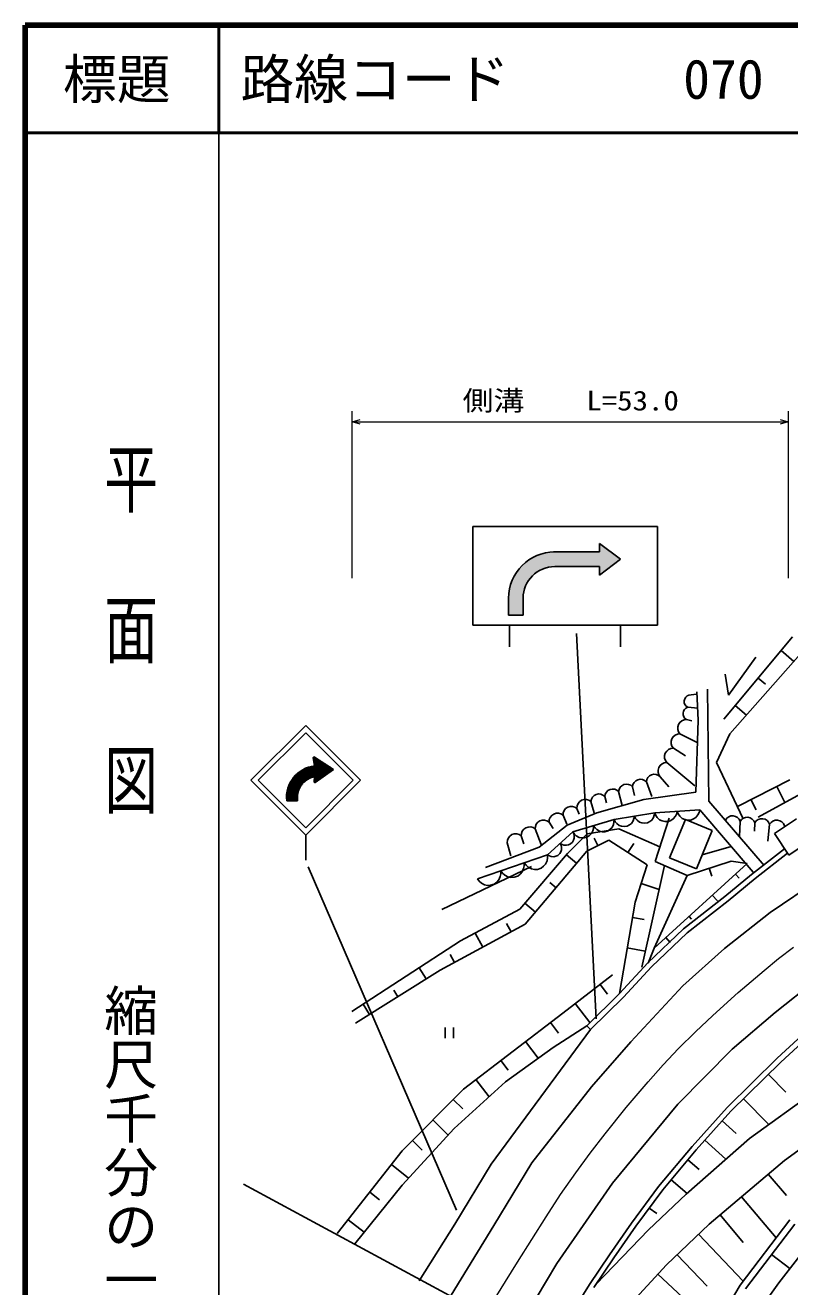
# Model space of a CAD drawing. Units: millimetres, scale not verified. Extents: x 40000 to 680000, y 20000 to 380000.
# Drawn here: x 40000 to 111048, y 262841 to 380000 of the extents above; entities that cross this region are included whole.
import ezdxf
from ezdxf.enums import TextEntityAlignment as Align

# ---------------------------------------------------------------- set-up
doc = ezdxf.new("R2010")
doc.units = ezdxf.units.MM
doc.header["$LTSCALE"] = 1000
doc.linetypes.add('CHAIN', pattern=[18.5, 12, -1.5, 3.5, -1.5])
for name, color, linetype, lineweight in [('M-BGD', 7, 'Continuous', 25), ('M-BMK', 2, 'CHAIN', 13), ('M-BMK-OTRS', 5, 'Continuous', 25), ('M-STR-HTXT', 7, 'Continuous', 13), ('M-STR-STRC', 7, 'Continuous', 25), ('M-TTL', 2, 'Continuous', 140), ('M-TTL-BAND', 7, 'Continuous', 25), ('M-TTL-LINE', 7, 'Continuous', 50)]:
    doc.layers.add(name, color=color, linetype=linetype, lineweight=lineweight)
doc.layers.add('M-TTL-TXT', color=7, linetype='Continuous')
doc.styles.add('@ＭＳ ゴシック', font='')
doc.styles.add('ＭＳ ゴシック', font='')
doc.styles.get('@ＭＳ ゴシック').set_extended_font_data('@MS Gothic')
doc.styles.get('ＭＳ ゴシック').set_extended_font_data('MS Gothic')

msp = doc.modelspace()

# ---------------------------------------------------------------- hatches: boundary and pattern name
at = {"layer": 'M-STR-STRC'}
msp.add_hatch(color=256, dxfattribs=at).paths.add_polyline_path([(86271, 325199), (86271, 326791), (86326, 327358), (86641, 328217), (86980, 328702), (87724, 329322), (88323, 329588), (88717, 329682), (89203, 329723), (93363, 329723), (93363, 328933), (95321, 330402), (93363, 331870), (93363, 331081), (89203, 331081), (88081, 330931), (87248, 330610), (86300, 329949), (85941, 329577), (85377, 328730), (85038, 327818), (84960, 327426), (84913, 326791), (84913, 325199)])
h = msp.add_hatch(dxfattribs=at)
h.set_pattern_fill('USER', color=256, style=0, pattern_type=2)
h.set_pattern_definition([(115.8225, (65314, 308581), (-90.0148, -43.5584), [])])
h.paths.add_polyline_path([(64298, 307976), (65315, 307976), (65314, 308581), (65544, 309244), (66133, 309887), (66528, 310097), (66894, 310201), (66837, 309742), (66945, 309677), (68658, 310891), (66872, 312034), (66767, 311964), (66894, 311220), (66153, 311033), (65388, 310589), (64943, 310146), (64534, 309478), (64354, 308933), (64293, 308533)])

# ---------------------------------------------------------------- linework, layer by layer
at = {"layer": 'M-BGD'}
for p, q in [((105481, 314188), (115433, 325457)), ((111301, 323191), (104904, 315550)), ((107880, 321325), (105348, 317771)), ((110235, 321918), (111426, 320920)), ((105348, 317771), (105037, 319726)), ((108103, 319371), (108777, 318806)), ((101674, 317796), (102350, 317884)), ((102416, 318098), (102549, 315476)), ((103393, 318349), (103527, 307953)), ((101563, 316658), (102490, 316571)), ((105970, 316823), (107027, 315939)), ((101452, 315519), (101951, 315399)), ((102549, 315476), (102327, 308768)), ((100841, 314186), (102443, 313382)), ((104237, 311523), (105481, 314188)), ((100230, 312854), (101365, 312163)), ((99619, 311521), (102232, 309373)), ((106717, 306296), (104237, 311523)), ((97720, 309733), (98223, 308365)), ((99008, 310188), (99794, 309279)), ((106236, 307481), (111055, 309907)), ((115009, 310226), (108108, 306438)), ((109850, 309300), (110602, 307807)), ((93855, 308367), (94026, 307779)), ((95143, 308822), (95480, 307521)), ((96432, 309277), (96605, 308459)), ((102327, 308768), (97485, 308102)), ((91271, 307273), (91471, 306747)), ((92567, 307911), (92877, 306841)), ((97485, 308102), (93124, 306858)), ((98499, 306858), (102682, 307124)), ((107658, 301349), (102682, 307124)), ((103527, 307953), (108680, 301971)), ((107441, 308088), (107918, 307140)), ((88679, 305995), (89068, 305412)), ((89975, 306634), (90345, 305801)), ((93124, 306858), (90369, 305703)), ((90902, 305081), (94723, 306236)), ((94723, 306236), (98499, 306858)), ((99832, 306369), (98544, 302326)), ((99877, 302682), (101343, 306236)), ((101343, 306236), (103840, 305206)), ((106436, 306054), (106361, 304659)), ((107806, 305921), (107756, 305157)), ((109177, 305788), (109019, 304227)), ((111659, 306283), (109621, 304934)), ((86088, 304718), (86347, 303968)), ((87384, 305357), (87957, 303913)), ((90369, 305703), (87748, 303659)), ((88548, 302948), (90902, 305081)), ((90401, 303080), (92233, 304912)), ((92233, 304912), (95177, 305357)), ((95177, 305357), (98979, 303693)), ((103840, 305206), (102374, 301652)), ((109621, 304934), (110948, 302930)), ((87748, 303659), (82772, 301793)), ((84792, 304079), (85125, 302858)), ((94234, 304325), (92191, 303304)), ((93213, 303814), (92865, 304509)), ((97788, 302015), (94234, 304325)), ((96011, 303170), (96564, 304021)), ((102917, 302969), (105610, 303726)), ((107505, 301136), (110562, 303514)), ((110948, 302930), (112986, 304278)), ((82017, 300727), (88548, 302948)), ((85958, 297915), (90401, 303080)), ((92191, 303304), (86460, 296506)), ((91236, 302171), (90298, 302961)), ((98544, 302326), (101520, 301038)), ((102374, 301652), (99877, 302682)), ((101520, 301038), (105608, 302371)), ((105608, 302371), (107074, 302148)), ((107817, 300746), (110839, 303095)), ((78729, 297884), (87037, 301882)), ((96678, 298550), (97788, 302015)), ((99413, 301950), (97287, 292528)), ((107074, 302148), (98455, 294285)), ((103564, 301704), (103801, 300978)), ((105006, 299081), (107505, 301136)), ((105996, 301166), (106349, 300779)), ((89325, 299905), (88750, 300390)), ((97233, 300283), (98915, 299744)), ((98455, 294285), (101520, 301038)), ((105319, 298691), (107817, 300746)), ((109218, 297591), (114332, 301061)), ((101174, 296083), (105006, 299081)), ((103842, 299200), (104325, 298670)), ((80460, 294972), (85958, 297915)), ((87415, 297639), (86433, 298467)), ((95212, 290064), (96678, 298550)), ((101501, 295704), (105319, 298691)), ((104974, 294262), (109218, 297591)), ((86460, 296506), (78572, 292251)), ((85145, 295797), (84722, 296580)), ((96433, 297136), (97527, 296947)), ((101687, 297234), (101916, 296982)), ((82516, 294379), (81807, 295693)), ((97842, 292917), (101174, 296083)), ((98199, 292566), (101501, 295704)), ((99532, 295268), (99936, 294826)), ((70353, 288419), (80460, 294972)), ((95945, 294307), (97623, 294017)), ((98455, 294285), (97877, 292908)), ((101122, 290802), (104974, 294262)), ((79887, 292960), (79494, 293689)), ((95232, 290085), (97842, 292917)), ((78572, 292251), (70687, 287308)), ((77258, 291427), (76603, 292471)), ((89960, 288256), (94581, 291810)), ((95591, 289737), (98199, 292566)), ((93426, 290922), (94112, 290029)), ((96291, 285579), (101122, 290802)), ((109698, 288315), (113445, 291283)), ((74629, 289780), (74252, 290382)), ((92178, 287086), (95232, 290085)), ((92528, 286729), (95591, 289737)), ((72001, 288132), (71397, 289096)), ((80720, 281198), (89960, 288256)), ((91116, 289144), (92475, 287378)), ((105707, 284908), (109698, 288315)), ((88805, 287374), (89563, 286381)), ((89047, 285057), (92178, 287086)), ((92178, 287086), (92528, 286729)), ((109867, 284066), (114031, 287889)), ((110212, 283703), (114351, 287504)), ((79024, 286915), (79024, 285915)), ((79791, 285915), (79791, 286915)), ((92528, 286729), (86965, 279167)), ((84629, 281858), (89047, 285057)), ((86495, 285609), (87675, 284064)), ((92635, 281400), (96291, 285579)), ((100646, 279799), (105707, 284908)), ((84185, 283845), (84866, 282953)), ((105223, 279488), (109867, 284066)), ((105585, 279143), (110212, 283703)), ((109055, 282563), (110678, 280916)), ((75033, 275461), (80720, 281198)), ((79857, 277543), (84629, 281858)), ((81875, 282081), (83100, 280476)), ((87086, 274350), (92635, 281400)), ((79772, 280242), (80651, 279371)), ((106742, 280283), (109091, 277900)), ((107293, 276608), (113418, 281010)), ((86965, 279167), (83309, 274242)), ((94563, 272450), (100646, 279799)), ((101975, 275879), (105223, 279488)), ((102353, 275551), (105585, 279143)), ((77876, 278330), (79293, 276926)), ((104777, 278245), (106075, 277077)), ((75033, 272262), (79857, 277543)), ((101423, 271440), (107293, 276608)), ((110551, 274583), (114496, 277428)), ((68991, 267794), (75033, 275461)), ((75981, 276417), (76878, 275528)), ((98847, 272150), (101975, 275879)), ((99240, 271840), (102353, 275551)), ((103161, 276449), (105115, 274690)), ((74026, 274183), (75632, 272918)), ((83309, 274242), (79907, 268657)), ((83561, 268539), (87086, 274350)), ((101574, 274624), (102639, 273731)), ((107554, 272042), (110551, 274583)), ((109052, 273313), (110743, 271319)), ((70616, 266830), (75033, 272262)), ((89404, 265004), (94563, 272450)), ((96345, 268757), (98847, 272150)), ((96751, 268466), (99240, 271840)), ((100018, 272768), (101510, 271517)), ((103571, 268666), (107554, 272042)), ((72012, 271628), (72928, 270906)), ((97914, 268122), (101423, 271440)), ((106558, 271198), (109789, 267386)), ((97996, 270153), (98692, 269639)), ((104567, 269510), (106730, 266958)), ((69998, 269072), (71486, 267900)), ((79907, 268657), (76607, 263377)), ((79578, 262076), (83561, 268539)), ((94294, 265818), (96345, 268757)), ((94706, 265535), (96751, 268466)), ((99588, 264873), (103571, 268666)), ((106443, 262977), (111051, 269049)), ((106940, 262639), (111517, 268670)), ((110024, 263209), (114107, 268471)), ((93059, 263089), (97914, 268122)), ((102575, 267718), (106730, 263355)), ((85657, 258727), (89404, 265004)), ((92432, 263054), (94294, 265818)), ((92852, 262782), (94706, 265535)), ((96363, 261389), (99588, 264873)), ((100584, 265821), (103366, 262900)), ((111045, 264525), (109362, 265830)), ((98782, 264002), (104093, 259086)), ((88682, 257014), (92432, 263054)), ((102972, 257229), (106443, 262977)), ((107853, 260180), (110024, 263209))]:
    msp.add_line(p, q, dxfattribs=at)
for points in [[(98499, 306858), (98593, 306622), (98732, 306426), (98950, 306209), (99188, 306098), (99439, 306036), (99763, 306056), (100004, 306150), (100226, 306290), (100415, 306534), (100523, 306745), (100591, 306991)], [(100591, 306991), (100685, 306755), (100823, 306559), (101042, 306342), (101280, 306232), (101531, 306169), (101855, 306189), (102096, 306284), (102318, 306424), (102507, 306667), (102614, 306878), (102682, 307124)], [(92813, 305658), (92951, 305460), (93122, 305309), (93371, 305155), (93616, 305104), (93862, 305100), (94159, 305189), (94361, 305329), (94537, 305507), (94660, 305773), (94713, 305993), (94723, 306236)], [(94723, 306236), (94830, 306030), (94973, 305865), (95192, 305687), (95418, 305608), (95651, 305574), (95944, 305622), (96154, 305730), (96343, 305877), (96493, 306115), (96571, 306317), (96611, 306547)], [(96611, 306547), (96718, 306341), (96861, 306176), (97080, 305998), (97306, 305919), (97540, 305885), (97832, 305933), (98042, 306041), (98231, 306188), (98381, 306426), (98460, 306628), (98499, 306858)], [(89725, 304014), (89892, 303919), (90066, 303868), (90299, 303843), (90492, 303889), (90670, 303970), (90853, 304136), (90951, 304305), (91017, 304493), (91014, 304726), (90978, 304903), (90902, 305081)], [(90902, 305081), (91040, 304883), (91211, 304731), (91461, 304577), (91706, 304526), (91952, 304522), (92248, 304612), (92451, 304751), (92626, 304929), (92749, 305196), (92803, 305415), (92813, 305658)], [(88548, 302948), (88715, 302853), (88889, 302802), (89121, 302776), (89315, 302823), (89493, 302904), (89675, 303069), (89774, 303239), (89839, 303427), (89837, 303660), (89801, 303836), (89725, 304014)], [(86371, 302208), (86538, 301985), (86740, 301817), (87034, 301650), (87318, 301601), (87602, 301606), (87939, 301721), (88167, 301890), (88362, 302102), (88493, 302413), (88546, 302668), (88548, 302948)], [(82017, 300727), (82184, 300504), (82387, 300336), (82680, 300169), (82964, 300120), (83248, 300125), (83585, 300240), (83813, 300409), (84008, 300621), (84139, 300932), (84192, 301187), (84194, 301467)], [(84194, 301467), (84361, 301245), (84564, 301077), (84857, 300910), (85141, 300860), (85425, 300866), (85762, 300981), (85990, 301149), (86185, 301361), (86316, 301673), (86369, 301928), (86371, 302208)]]:
    msp.add_lwpolyline(points, dxfattribs=at)
for centre, radius, start, end in [((101856, 317204), 620, 107.04767, 241.80794), ((101745, 316065), 620, 107.04767, 241.80794), ((101424, 314726), 794, 87.9963, 222.75658), ((100813, 313393), 794, 87.9963, 222.75658), ((100202, 312060), 794, 87.9963, 222.75658), ((99592, 310727), 794, 87.9963, 222.75658), ((95882, 308781), 740, 42.08573, 176.846), ((97171, 309237), 740, 42.08573, 176.846), ((98459, 309692), 740, 42.08573, 176.846), ((93306, 307870), 740, 42.08573, 176.846), ((94594, 308326), 740, 42.08573, 176.846), ((90756, 306683), 782, 48.85658, 183.61684), ((92052, 307322), 782, 48.85658, 183.61684), ((88164, 305406), 782, 48.85658, 183.61684), ((89460, 306045), 782, 48.85658, 183.61684), ((105723, 305835), 746, 17.08123, 151.8415), ((107093, 305702), 746, 17.08123, 151.8415), ((108464, 305569), 746, 17.08123, 151.8415), ((109834, 305436), 746, 17.08123, 151.8415), ((85573, 304129), 782, 48.85658, 183.61684), ((86869, 304767), 782, 48.85658, 183.61684)]:
    msp.add_arc(centre, radius, start, end, dxfattribs=at)
at = {"layer": 'M-BMK'}
msp.add_lwpolyline([(83102, 260882), (85744, 265114), (88415, 269340), (89755, 271399), (91151, 273433), (92488, 275250), (93880, 277041), (95858, 279478), (97891, 281887), (99277, 283451), (100714, 284980), (102284, 286532), (103896, 288041), (106257, 290157), (108657, 292227), (109997, 293317), (111382, 294366)], dxfattribs=at)
at = {"layer": 'M-BMK-OTRS'}
msp.add_line((60280, 272369), (82046, 260602), dxfattribs=at)
at = {"layer": 'M-STR-HTXT'}
for p, q in [((70384, 328646), (70384, 344173)), ((110908, 344173), (110908, 328646)), ((70384, 343173), (110908, 343173))]:
    msp.add_line(p, q, dxfattribs=at)
for points in [[(71134, 342958), (70384, 343173), (71134, 343387)], [(110158, 343389), (110908, 343173), (110158, 342959)]]:
    msp.add_lwpolyline(points, dxfattribs=at)
at = {"layer": 'M-STR-STRC'}
for p, q in [((98742, 333437), (81582, 333437)), ((81582, 333437), (81582, 324285)), ((98742, 324285), (98742, 333437)), ((93363, 331870), (95321, 330402)), ((93363, 331870), (93363, 331081)), ((89077, 331081), (93363, 331081)), ((93363, 328933), (95321, 330402)), ((93363, 329723), (89203, 329723)), ((93363, 329723), (93363, 328933)), ((84913, 325199), (84913, 326791)), ((86271, 325199), (86271, 326791)), ((86271, 325199), (84913, 325199)), ((81582, 324285), (98742, 324285)), ((85014, 324285), (85014, 322266)), ((93049, 287720), (91221, 323508)), ((95310, 324285), (95310, 322266)), ((66068, 314971), (60977, 309880)), ((66068, 314292), (61656, 309880)), ((71159, 309880), (66068, 314971)), ((70480, 309880), (66068, 314292)), ((66767, 311964), (66894, 311220)), ((66872, 312034), (68658, 310891)), ((66945, 309677), (68658, 310891)), ((66068, 304789), (60977, 309880)), ((66068, 305467), (61656, 309880)), ((66068, 304789), (71159, 309880)), ((66068, 305467), (70480, 309880)), ((66837, 309742), (66894, 310201)), ((64298, 307976), (65315, 307976)), ((66068, 304789), (66068, 302471)), ((66300, 301843), (80090, 269943))]:
    msp.add_line(p, q, dxfattribs=at)
for centre, radius, start, end in [((89203, 326791), 4290, 90, 180), ((89203, 326791), 2932, 90, 180), ((66835, 311976), 69, 57.38077, 189.69095), ((67239, 308283), 2957, 96.70319, 185.95551), ((67239, 308283), 1948, 100.20398, 189.06003), ((66905, 309734), 69, 172.87497, 305.31122)]:
    msp.add_arc(centre, radius, start, end, dxfattribs=at)
at = {"layer": 'M-TTL'}
for p, q in [((40000, 380000), (40000, 20000)), ((680000, 380000), (40000, 380000))]:
    msp.add_line(p, q, dxfattribs=at)
at = {"layer": 'M-TTL-BAND'}
msp.add_line((58000, 370000), (58000, 20000), dxfattribs=at)
at = {"layer": 'M-TTL-LINE'}
for p, q in [((58000, 380000), (58000, 370000)), ((40000, 370000), (680000, 370000))]:
    msp.add_line(p, q, dxfattribs=at)

# ---------------------------------------------------------------- texts
at = {"layer": 'M-STR-HTXT', "style": 'ＭＳ ゴシック', "width": 1.15}
msp.add_text('側溝\u3000\u3000L=53.0', height=1833, dxfattribs=at).set_placement((80636, 343673), align=Align.BOTTOM_LEFT)
at = {"layer": 'M-TTL-BAND', "style": '@ＭＳ ゴシック', "width": 1.4}
msp.add_text('平  面  図', height=3666, rotation=270, dxfattribs=at).set_placement((49777, 306475), align=Align.MIDDLE_RIGHT)
at = {"layer": 'M-TTL-BAND', "style": '@ＭＳ ゴシック'}
msp.add_text('縮尺千分の一', height=3666, rotation=270, dxfattribs=at).set_placement((49777, 261030), align=Align.MIDDLE_RIGHT)
at = {"layer": 'M-TTL-TXT', "style": 'ＭＳ ゴシック'}
msp.add_text('標題', height=3666, dxfattribs=at).set_placement((48500, 375000), align=Align.MIDDLE_CENTER)
for s, p in [('路線コード', (60000, 375000)), ('070', (101142, 375000))]:
    msp.add_text(s, height=3666, dxfattribs=at).set_placement(p, align=Align.MIDDLE_LEFT)

doc.saveas('drawing.dxf')
